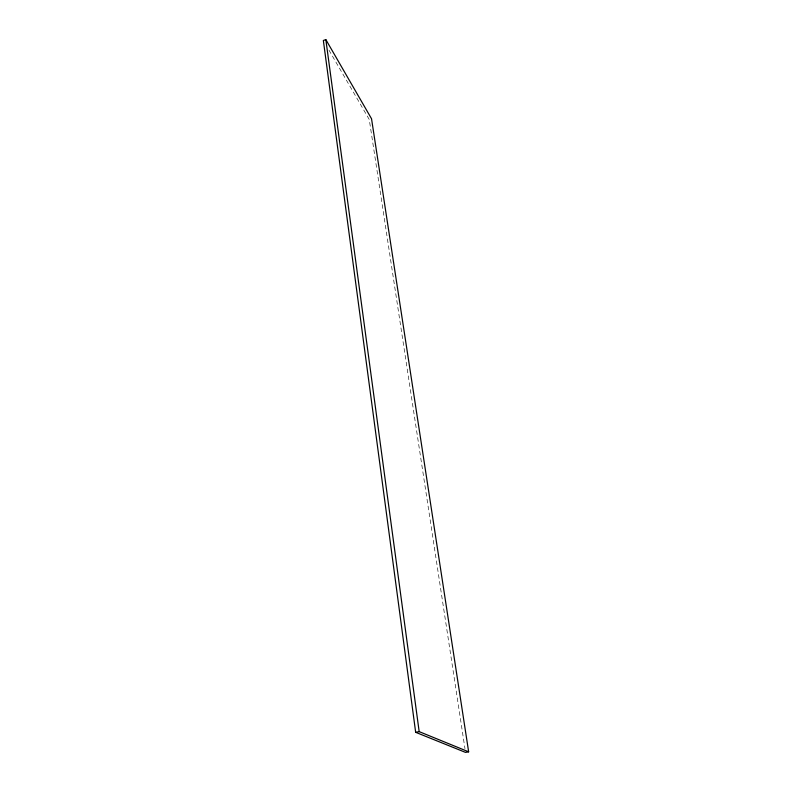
<?xml version="1.0" encoding="UTF-8"?>
<svg xmlns="http://www.w3.org/2000/svg" width="792" height="792" viewBox="0 0 792 792"><rect width="100%" height="100%" fill="white"/><g stroke="black" fill="none" stroke-linecap="round" stroke-linejoin="round"><path stroke-width="0.59" stroke-dasharray="3.96 2.97" d="M328.937 50.094L369.26 119.533L464.983 748.737"/><path stroke-width="1.19" d="M325.839 39.6L323.354 40.481L415.661 732.303L465.538 752.4L468.646 751.816L371.537 118.77L325.839 39.6L419.166 731.63L468.646 751.816M415.661 732.303L419.166 731.63"/></g></svg>
